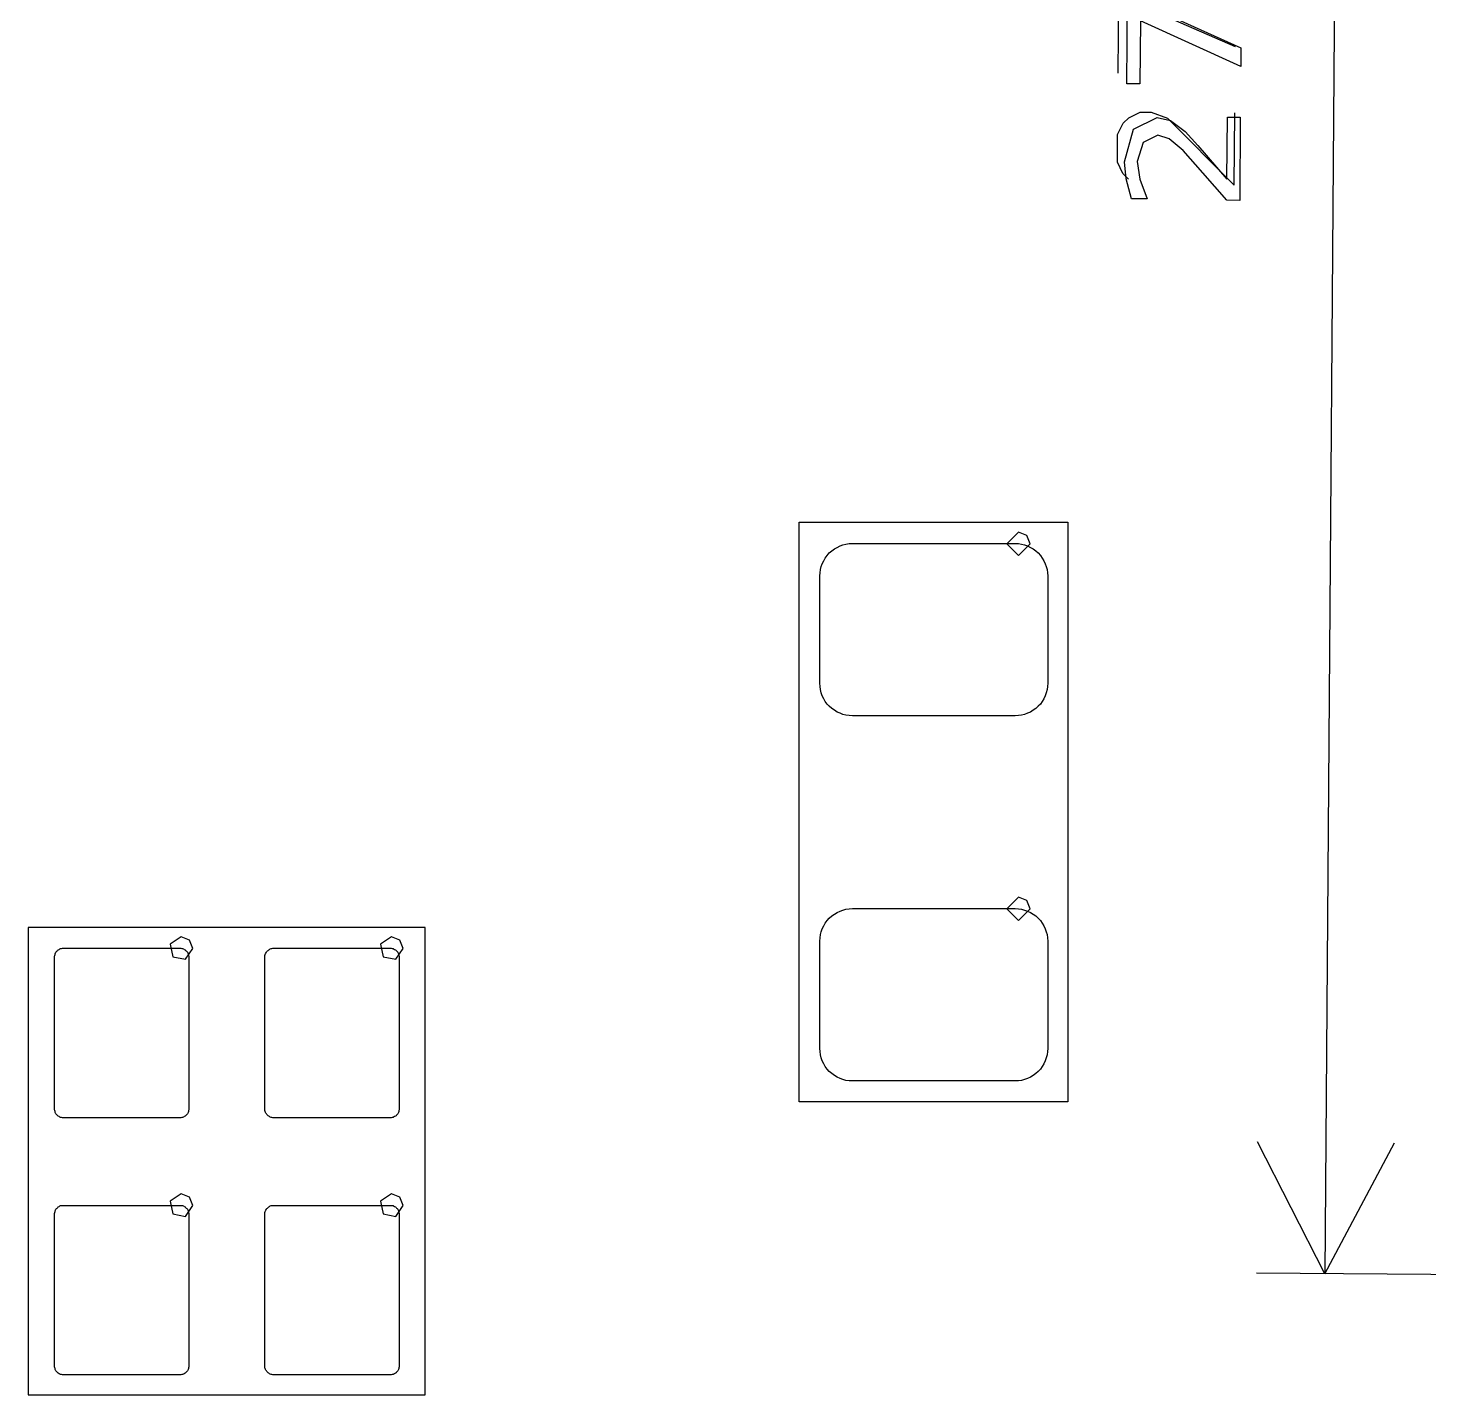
# Model space of a CAD drawing. Extents: x 114 to 258, y 8 to 198.
# Drawn here: x 150.4 to 162.39, y 160.02 to 171.72 of the extents above; entities that cross this region are included whole.
import ezdxf

# ---------------------------------------------------------------- set-up
doc = ezdxf.new("R2010")
doc.units = 0

msp = doc.modelspace()

# ---------------------------------------------------------------- linework, layer by layer
at = {"layer": 'Layer 1', "color": 7}
for points in [[(161.69894, 188.05632), (161.49828, 161.05612)], [(159.7279, 171.33296), (159.73298, 171.99844), (160.72866, 171.56156)], [(159.804025, 171.241868), (159.809362, 171.962372), (159.86535, 171.961958), (160.778327, 171.548388), (160.777154, 171.390028), (159.918686, 171.779173), (159.9147, 171.241048), (159.804025, 171.241868)], [(159.8168, 170.42618), (159.76854, 170.47444), (159.72282, 170.57096), (159.72282, 170.80718), (159.77108, 170.9037), (159.81934, 170.94942), (159.91586, 170.99768), (160.00984, 170.99768), (160.15208, 170.94688), (160.72104, 170.37284), (160.72612, 170.9926)], [(160.659335, 170.426424), (160.663254, 170.955542), (160.773929, 170.954722), (160.768659, 170.243227), (160.657984, 170.244047), (160.452049, 170.480498), (160.284823, 170.669379), (160.165786, 170.771587), (160.069, 170.801575), (159.942235, 170.739467), (159.892201, 170.576966), (159.912569, 170.42595), (159.976419, 170.256601), (159.843611, 170.257585), (159.796701, 170.429059), (159.781506, 170.574784), (159.859081, 170.851918), (160.061666, 170.953993), (160.175399, 170.926881), (160.301003, 170.832131), (160.409491, 170.711987), (160.659335, 170.426424), (160.659335, 170.426424)], [(156.9974, 167.48994), (159.29864, 167.48994)], [(156.9974, 162.52932), (156.9974, 167.48994)], [(158.875222, 167.405028), (158.775222, 167.305028), (158.875222, 167.205028), (158.975222, 167.305028), (158.945933, 167.375739), (158.875222, 167.405028), (158.875222, 167.405028)], [(159.29864, 167.48994), (159.29864, 162.52932)], [(157.29966, 167.26134), (157.32252, 167.27404)], [(157.32252, 167.27404), (157.34792, 167.28674)], [(157.34792, 167.28674), (157.37332, 167.29436)], [(157.37332, 167.29436), (157.39872, 167.30198)], [(157.39872, 167.30198), (157.42666, 167.30706)], [(157.42666, 167.30706), (157.4546, 167.30706)], [(157.4546, 167.30706), (158.84652, 167.30706)], [(158.84652, 167.30706), (158.87446, 167.30706)], [(158.87446, 167.30706), (158.9024, 167.30198)], [(158.9024, 167.30198), (158.9278, 167.29436)], [(158.9278, 167.29436), (158.9532, 167.28674)], [(158.9532, 167.28674), (158.9786, 167.27404)], [(158.9786, 167.27404), (159.00146, 167.26134)], [(157.19552, 167.13434), (157.20822, 167.15974)], [(157.20822, 167.15974), (157.22092, 167.1826)], [(157.22092, 167.1826), (157.2387, 167.20546)], [(157.2387, 167.20546), (157.25648, 167.22578)], [(157.25648, 167.22578), (157.2768, 167.24356)], [(157.2768, 167.24356), (157.29966, 167.26134)], [(159.00146, 167.26134), (159.02432, 167.24356)], [(159.02432, 167.24356), (159.04464, 167.22578)], [(159.04464, 167.22578), (159.06242, 167.20546)], [(159.06242, 167.20546), (159.07766, 167.1826)], [(159.07766, 167.1826), (159.0929, 167.15974)], [(159.0929, 167.15974), (159.10306, 167.13434)], [(157.1752, 167.0302), (157.17774, 167.0556)], [(157.1752, 166.11072), (157.1752, 167.0302)], [(157.17774, 167.0556), (157.18028, 167.08354)], [(157.18028, 167.08354), (157.1879, 167.10894)], [(157.1879, 167.10894), (157.19552, 167.13434)], [(159.10306, 167.13434), (159.11322, 167.10894)], [(159.11322, 167.10894), (159.12084, 167.08354)], [(159.12084, 167.08354), (159.12338, 167.0556)], [(159.12338, 167.0556), (159.12592, 167.0302)], [(159.12592, 167.0302), (159.12592, 166.11072)], [(157.17774, 166.08278), (157.1752, 166.11072)], [(157.18028, 166.05738), (157.17774, 166.08278)], [(159.12338, 166.08278), (159.12084, 166.05738)], [(159.12592, 166.11072), (159.12338, 166.08278)], [(157.1879, 166.02944), (157.18028, 166.05738)], [(157.19552, 166.00404), (157.1879, 166.02944)], [(157.20822, 165.97864), (157.19552, 166.00404)], [(157.22092, 165.95578), (157.20822, 165.97864)], [(157.2387, 165.93292), (157.22092, 165.95578)], [(159.07766, 165.95578), (159.06242, 165.93292)], [(159.0929, 165.97864), (159.07766, 165.95578)], [(159.10306, 166.00404), (159.0929, 165.97864)], [(159.11322, 166.02944), (159.10306, 166.00404)], [(159.12084, 166.05738), (159.11322, 166.02944)], [(157.25648, 165.91514), (157.2387, 165.93292)], [(157.2768, 165.89482), (157.25648, 165.91514)], [(157.29966, 165.87958), (157.2768, 165.89482)], [(157.32252, 165.86434), (157.29966, 165.87958)], [(157.34792, 165.85418), (157.32252, 165.86434)], [(157.37332, 165.84402), (157.34792, 165.85418)], [(157.39872, 165.83894), (157.37332, 165.84402)], [(157.42666, 165.83386), (157.39872, 165.83894)], [(157.4546, 165.83132), (157.42666, 165.83386)], [(158.84652, 165.83132), (157.4546, 165.83132)], [(158.87446, 165.83386), (158.84652, 165.83132)], [(158.9024, 165.83894), (158.87446, 165.83386)], [(158.9278, 165.84402), (158.9024, 165.83894)], [(158.9532, 165.85418), (158.9278, 165.84402)], [(158.9786, 165.86434), (158.9532, 165.85418)], [(159.00146, 165.87958), (158.9786, 165.86434)], [(159.02432, 165.89482), (159.00146, 165.87958)], [(159.04464, 165.91514), (159.02432, 165.89482)], [(159.06242, 165.93292), (159.04464, 165.91514)], [(158.875222, 164.279812), (158.775222, 164.179812), (158.875222, 164.079812), (158.975222, 164.179812), (158.945933, 164.250523), (158.875222, 164.279812), (158.875222, 164.279812)], [(157.29966, 164.1346), (157.32252, 164.14984)], [(157.32252, 164.14984), (157.34792, 164.16)], [(157.34792, 164.16), (157.37332, 164.17016)], [(157.37332, 164.17016), (157.39872, 164.17778)], [(157.39872, 164.17778), (157.42666, 164.18032)], [(157.42666, 164.18032), (157.4546, 164.18286)], [(157.4546, 164.18286), (158.84652, 164.18286)], [(158.84652, 164.18286), (158.87446, 164.18032)], [(158.87446, 164.18032), (158.9024, 164.17778)], [(158.9024, 164.17778), (158.9278, 164.17016)], [(158.9278, 164.17016), (158.9532, 164.16)], [(158.9532, 164.16), (158.9786, 164.14984)], [(158.9786, 164.14984), (159.00146, 164.1346)], [(157.19552, 164.01014), (157.20822, 164.03554)], [(157.20822, 164.03554), (157.22092, 164.0584)], [(157.22092, 164.0584), (157.2387, 164.08126)], [(157.2387, 164.08126), (157.25648, 164.10158)], [(157.25648, 164.10158), (157.2768, 164.11936)], [(157.2768, 164.11936), (157.29966, 164.1346)], [(159.00146, 164.1346), (159.02432, 164.11936)], [(159.02432, 164.11936), (159.04464, 164.10158)], [(159.04464, 164.10158), (159.06242, 164.08126)], [(159.06242, 164.08126), (159.07766, 164.0584)], [(159.07766, 164.0584), (159.0929, 164.03554)], [(159.0929, 164.03554), (159.10306, 164.01014)], [(150.39848, 164.0203), (150.39848, 160.0198)], [(153.797, 164.0203), (150.39848, 164.0203)], [(151.708612, 163.940976), (151.616224, 163.879244), (151.637901, 163.770265), (151.74688, 163.748588), (151.808612, 163.840976), (151.779323, 163.911687), (151.708612, 163.940976), (151.708612, 163.940976)], [(153.50871, 163.940976), (153.416322, 163.879244), (153.437999, 163.770265), (153.546978, 163.748588), (153.60871, 163.840976), (153.579421, 163.911687), (153.50871, 163.940976), (153.50871, 163.940976)], [(153.797, 160.0198), (153.797, 164.0203)], [(157.1752, 163.90346), (157.17774, 163.9314)], [(157.17774, 163.9314), (157.18028, 163.95934)], [(157.18028, 163.95934), (157.1879, 163.98474)], [(157.1879, 163.98474), (157.19552, 164.01014)], [(159.10306, 164.01014), (159.11322, 163.98474)], [(159.11322, 163.98474), (159.12084, 163.95934)], [(159.12084, 163.95934), (159.12338, 163.9314)], [(159.12338, 163.9314), (159.12592, 163.90346)], [(150.62708, 163.78154), (150.62962, 163.78916)], [(150.62962, 163.79678), (150.6347, 163.80186)], [(150.62962, 163.78916), (150.62962, 163.79678)], [(150.6347, 163.80186), (150.63724, 163.80948)], [(150.63724, 163.80948), (150.64232, 163.81456)], [(150.64232, 163.81456), (150.6474, 163.81964)], [(150.6474, 163.81964), (150.65248, 163.82472)], [(150.65248, 163.82472), (150.65756, 163.8298)], [(150.65756, 163.8298), (150.66518, 163.83234)], [(150.66518, 163.83234), (150.67026, 163.83742)], [(150.67026, 163.83742), (150.67788, 163.83996)], [(150.67788, 163.83996), (150.6855, 163.83996)], [(150.6855, 163.83996), (150.69312, 163.8425)], [(150.69312, 163.8425), (150.70074, 163.8425)], [(150.70074, 163.8425), (151.69896, 163.8425)], [(151.69896, 163.8425), (151.70658, 163.8425)], [(151.70658, 163.8425), (151.7142, 163.83996)], [(151.7142, 163.83996), (151.72182, 163.83996)], [(151.72182, 163.83996), (151.72944, 163.83742)], [(151.72944, 163.83742), (151.73452, 163.83234)], [(151.73452, 163.83234), (151.74214, 163.8298)], [(151.74214, 163.8298), (151.74722, 163.82472)], [(151.74722, 163.82472), (151.7523, 163.81964)], [(151.7523, 163.81964), (151.75738, 163.81456)], [(151.75738, 163.81456), (151.76246, 163.80948)], [(151.76246, 163.80948), (151.76754, 163.80186)], [(151.76754, 163.80186), (151.77008, 163.79678)], [(151.77008, 163.79678), (151.77262, 163.78916)], [(151.77262, 163.78916), (151.77262, 163.78154)], [(152.4254, 163.78154), (152.42794, 163.78916)], [(152.42794, 163.78916), (152.43048, 163.79678)], [(152.43048, 163.79678), (152.43302, 163.80186)], [(152.43302, 163.80186), (152.4381, 163.80948)], [(152.4381, 163.80948), (152.44318, 163.81456)], [(152.44318, 163.81456), (152.44826, 163.81964)], [(152.44826, 163.81964), (152.45334, 163.82472)], [(152.45334, 163.82472), (152.45842, 163.8298)], [(152.45842, 163.8298), (152.46604, 163.83234)], [(152.46604, 163.83234), (152.47112, 163.83742)], [(152.47112, 163.83742), (152.47874, 163.83996)], [(152.47874, 163.83996), (152.48636, 163.83996)], [(152.48636, 163.83996), (152.49398, 163.8425)], [(152.49398, 163.8425), (152.49906, 163.8425)], [(152.49906, 163.8425), (153.49982, 163.8425)], [(153.49982, 163.8425), (153.50744, 163.8425)], [(153.50744, 163.8425), (153.51506, 163.83996)], [(153.51506, 163.83996), (153.52268, 163.83996)], [(153.52268, 163.83996), (153.52776, 163.83742)], [(153.52776, 163.83742), (153.53538, 163.83234)], [(153.53538, 163.83234), (153.543, 163.8298)], [(153.543, 163.8298), (153.54808, 163.82472)], [(153.54808, 163.82472), (153.55316, 163.81964)], [(153.55316, 163.81964), (153.55824, 163.81456)], [(153.55824, 163.81456), (153.56332, 163.80948)], [(153.56332, 163.80948), (153.56586, 163.80186)], [(153.56586, 163.80186), (153.5684, 163.79678)], [(153.5684, 163.79678), (153.57094, 163.78916)], [(153.57094, 163.78916), (153.57348, 163.78154)], [(157.1752, 162.98652), (157.1752, 163.90346)], [(159.12592, 163.90346), (159.12592, 162.98652)], [(150.62454, 163.77392), (150.62708, 163.78154)], [(150.62454, 163.7663), (150.62454, 163.77392)], [(150.62454, 162.46836), (150.62454, 163.7663)], [(151.77262, 163.78154), (151.77516, 163.77392)], [(151.77516, 163.77392), (151.77516, 163.7663)], [(151.77516, 163.7663), (151.77516, 162.46836)], [(152.4254, 163.77392), (152.4254, 163.78154)], [(152.4254, 163.7663), (152.4254, 163.77392)], [(152.4254, 162.46836), (152.4254, 163.7663)], [(153.57348, 163.78154), (153.57602, 163.77392)], [(153.57602, 163.77392), (153.57602, 163.7663)], [(153.57602, 163.7663), (153.57602, 162.46836)], [(157.17774, 162.95858), (157.1752, 162.98652)], [(157.18028, 162.93064), (157.17774, 162.95858)], [(159.12338, 162.95858), (159.12084, 162.93064)], [(159.12592, 162.98652), (159.12338, 162.95858)], [(157.1879, 162.90524), (157.18028, 162.93064)], [(157.19552, 162.87984), (157.1879, 162.90524)], [(157.20822, 162.85444), (157.19552, 162.87984)], [(157.22092, 162.83158), (157.20822, 162.85444)], [(157.2387, 162.80872), (157.22092, 162.83158)], [(159.07766, 162.83158), (159.06242, 162.80872)], [(159.0929, 162.85444), (159.07766, 162.83158)], [(159.10306, 162.87984), (159.0929, 162.85444)], [(159.11322, 162.90524), (159.10306, 162.87984)], [(159.12084, 162.93064), (159.11322, 162.90524)], [(157.25648, 162.7884), (157.2387, 162.80872)], [(157.2768, 162.77062), (157.25648, 162.7884)], [(157.29966, 162.75538), (157.2768, 162.77062)], [(157.32252, 162.74014), (157.29966, 162.75538)], [(157.34792, 162.72744), (157.32252, 162.74014)], [(157.37332, 162.71982), (157.34792, 162.72744)], [(157.39872, 162.7122), (157.37332, 162.71982)], [(157.42666, 162.70966), (157.39872, 162.7122)], [(157.4546, 162.70712), (157.42666, 162.70966)], [(158.84652, 162.70712), (157.4546, 162.70712)], [(158.87446, 162.70966), (158.84652, 162.70712)], [(158.9024, 162.7122), (158.87446, 162.70966)], [(158.9278, 162.71982), (158.9024, 162.7122)], [(158.9532, 162.72744), (158.9278, 162.71982)], [(158.9786, 162.74014), (158.9532, 162.72744)], [(159.00146, 162.75538), (158.9786, 162.74014)], [(159.02432, 162.77062), (159.00146, 162.75538)], [(159.04464, 162.7884), (159.02432, 162.77062)], [(159.06242, 162.80872), (159.04464, 162.7884)], [(150.62454, 162.46074), (150.62454, 162.46836)], [(151.77516, 162.46836), (151.77516, 162.46074)], [(152.4254, 162.46074), (152.4254, 162.46836)], [(153.57602, 162.46836), (153.57602, 162.46074)], [(159.29864, 162.52932), (156.9974, 162.52932)], [(150.62708, 162.45312), (150.62454, 162.46074)], [(150.62962, 162.4455), (150.62708, 162.45312)], [(150.62962, 162.43788), (150.62962, 162.4455)], [(150.6347, 162.4328), (150.62962, 162.43788)], [(150.63724, 162.42518), (150.6347, 162.4328)], [(150.64232, 162.4201), (150.63724, 162.42518)], [(150.6474, 162.41502), (150.64232, 162.4201)], [(150.65248, 162.40994), (150.6474, 162.41502)], [(150.65756, 162.40486), (150.65248, 162.40994)], [(150.66518, 162.40232), (150.65756, 162.40486)], [(150.67026, 162.39724), (150.66518, 162.40232)], [(150.67788, 162.3947), (150.67026, 162.39724)], [(150.6855, 162.3947), (150.67788, 162.3947)], [(150.69312, 162.39216), (150.6855, 162.3947)], [(150.70074, 162.39216), (150.69312, 162.39216)], [(151.69896, 162.39216), (150.70074, 162.39216)], [(151.70658, 162.39216), (151.69896, 162.39216)], [(151.7142, 162.3947), (151.70658, 162.39216)], [(151.72182, 162.3947), (151.7142, 162.3947)], [(151.72944, 162.39724), (151.72182, 162.3947)], [(151.73452, 162.40232), (151.72944, 162.39724)], [(151.74214, 162.40486), (151.73452, 162.40232)], [(151.74722, 162.40994), (151.74214, 162.40486)], [(151.7523, 162.41502), (151.74722, 162.40994)], [(151.75738, 162.4201), (151.7523, 162.41502)], [(151.76246, 162.42518), (151.75738, 162.4201)], [(151.76754, 162.4328), (151.76246, 162.42518)], [(151.77008, 162.43788), (151.76754, 162.4328)], [(151.77262, 162.4455), (151.77008, 162.43788)], [(151.77516, 162.46074), (151.77262, 162.45312)], [(151.77262, 162.45312), (151.77262, 162.4455)], [(152.4254, 162.45312), (152.4254, 162.46074)], [(152.42794, 162.4455), (152.4254, 162.45312)], [(152.43048, 162.43788), (152.42794, 162.4455)], [(152.43302, 162.4328), (152.43048, 162.43788)], [(152.4381, 162.42518), (152.43302, 162.4328)], [(152.44318, 162.4201), (152.4381, 162.42518)], [(152.44826, 162.41502), (152.44318, 162.4201)], [(152.45334, 162.40994), (152.44826, 162.41502)], [(152.45842, 162.40486), (152.45334, 162.40994)], [(152.46604, 162.40232), (152.45842, 162.40486)], [(152.47112, 162.39724), (152.46604, 162.40232)], [(152.47874, 162.3947), (152.47112, 162.39724)], [(152.48636, 162.3947), (152.47874, 162.3947)], [(152.49398, 162.39216), (152.48636, 162.3947)], [(152.49906, 162.39216), (152.49398, 162.39216)], [(153.49982, 162.39216), (152.49906, 162.39216)], [(153.50744, 162.39216), (153.49982, 162.39216)], [(153.51506, 162.3947), (153.50744, 162.39216)], [(153.52268, 162.3947), (153.51506, 162.3947)], [(153.52776, 162.39724), (153.52268, 162.3947)], [(153.53538, 162.40232), (153.52776, 162.39724)], [(153.543, 162.40486), (153.53538, 162.40232)], [(153.54808, 162.40994), (153.543, 162.40486)], [(153.55316, 162.41502), (153.54808, 162.40994)], [(153.55824, 162.4201), (153.55316, 162.41502)], [(153.56332, 162.42518), (153.55824, 162.4201)], [(153.56586, 162.4328), (153.56332, 162.42518)], [(153.5684, 162.43788), (153.56586, 162.4328)], [(153.57094, 162.4455), (153.5684, 162.43788)], [(153.57348, 162.45312), (153.57094, 162.4455)], [(153.57602, 162.46074), (153.57348, 162.45312)], [(161.49828, 161.05612), (160.9217, 162.18642)], [(161.49828, 161.05612), (162.09264, 162.1788)], [(150.65248, 161.62508), (150.65756, 161.63016)], [(150.65756, 161.63016), (150.66518, 161.6327)], [(150.66518, 161.6327), (150.67026, 161.63778)], [(150.67026, 161.63778), (150.67788, 161.64032)], [(150.67788, 161.64032), (150.6855, 161.64032)], [(150.6855, 161.64032), (150.69312, 161.64286)], [(150.69312, 161.64286), (150.70074, 161.64286)], [(150.70074, 161.64286), (151.69896, 161.64286)], [(151.708612, 161.740828), (151.616224, 161.679096), (151.637901, 161.570117), (151.74688, 161.54844), (151.808612, 161.640828), (151.779323, 161.711539), (151.708612, 161.740828), (151.708612, 161.740828)], [(151.69896, 161.64286), (151.70658, 161.64286)], [(151.70658, 161.64286), (151.7142, 161.64032)], [(151.7142, 161.64032), (151.72182, 161.64032)], [(151.72182, 161.64032), (151.72944, 161.63778)], [(151.72944, 161.63778), (151.73452, 161.6327)], [(151.73452, 161.6327), (151.74214, 161.63016)], [(151.74214, 161.63016), (151.74722, 161.62508)], [(152.45334, 161.62508), (152.45842, 161.63016)], [(152.45842, 161.63016), (152.46604, 161.6327)], [(152.46604, 161.6327), (152.47112, 161.63778)], [(152.47112, 161.63778), (152.47874, 161.64032)], [(152.47874, 161.64032), (152.48636, 161.64032)], [(152.48636, 161.64032), (152.49398, 161.64286)], [(152.49398, 161.64286), (152.49906, 161.64286)], [(152.49906, 161.64286), (153.49982, 161.64286)], [(153.50871, 161.740828), (153.416322, 161.679096), (153.437999, 161.570117), (153.546978, 161.54844), (153.60871, 161.640828), (153.579421, 161.711539), (153.50871, 161.740828), (153.50871, 161.740828)], [(153.49982, 161.64286), (153.50744, 161.64286)], [(153.50744, 161.64286), (153.51506, 161.64032)], [(153.51506, 161.64032), (153.52268, 161.64032)], [(153.52268, 161.64032), (153.52776, 161.63778)], [(153.52776, 161.63778), (153.53538, 161.6327)], [(153.53538, 161.6327), (153.543, 161.63016)], [(153.543, 161.63016), (153.54808, 161.62508)], [(150.62454, 161.57428), (150.62708, 161.5819)], [(150.62454, 161.56666), (150.62454, 161.57428)], [(150.62454, 160.26618), (150.62454, 161.56666)], [(150.62708, 161.5819), (150.62962, 161.58952)], [(150.62962, 161.59714), (150.6347, 161.60222)], [(150.62962, 161.58952), (150.62962, 161.59714)], [(150.6347, 161.60222), (150.63724, 161.60984)], [(150.63724, 161.60984), (150.64232, 161.61492)], [(150.64232, 161.61492), (150.6474, 161.62)], [(150.6474, 161.62), (150.65248, 161.62508)], [(151.74722, 161.62508), (151.7523, 161.62)], [(151.7523, 161.62), (151.75738, 161.61492)], [(151.75738, 161.61492), (151.76246, 161.60984)], [(151.76246, 161.60984), (151.76754, 161.60222)], [(151.76754, 161.60222), (151.77008, 161.59714)], [(151.77008, 161.59714), (151.77262, 161.58952)], [(151.77262, 161.58952), (151.77262, 161.5819)], [(151.77262, 161.5819), (151.77516, 161.57428)], [(151.77516, 161.57428), (151.77516, 161.56666)], [(151.77516, 161.56666), (151.77516, 160.26618)], [(152.4254, 161.5819), (152.42794, 161.58952)], [(152.4254, 161.57428), (152.4254, 161.5819)], [(152.4254, 161.56666), (152.4254, 161.57428)], [(152.4254, 160.26618), (152.4254, 161.56666)], [(152.42794, 161.58952), (152.43048, 161.59714)], [(152.43048, 161.59714), (152.43302, 161.60222)], [(152.43302, 161.60222), (152.4381, 161.60984)], [(152.4381, 161.60984), (152.44318, 161.61492)], [(152.44318, 161.61492), (152.44826, 161.62)], [(152.44826, 161.62), (152.45334, 161.62508)], [(153.54808, 161.62508), (153.55316, 161.62)], [(153.55316, 161.62), (153.55824, 161.61492)], [(153.55824, 161.61492), (153.56332, 161.60984)], [(153.56332, 161.60984), (153.56586, 161.60222)], [(153.56586, 161.60222), (153.5684, 161.59714)], [(153.5684, 161.59714), (153.57094, 161.58952)], [(153.57094, 161.58952), (153.57348, 161.5819)], [(153.57348, 161.5819), (153.57602, 161.57428)], [(153.57602, 161.57428), (153.57602, 161.56666)], [(153.57602, 161.56666), (153.57602, 160.26618)], [(167.99814, 161.00786), (160.91154, 161.0612)], [(150.62454, 160.2611), (150.62454, 160.26618)], [(150.62708, 160.25348), (150.62454, 160.2611)], [(150.62962, 160.24586), (150.62708, 160.25348)], [(150.62962, 160.23824), (150.62962, 160.24586)], [(150.6347, 160.23316), (150.62962, 160.23824)], [(150.63724, 160.22554), (150.6347, 160.23316)], [(150.64232, 160.22046), (150.63724, 160.22554)], [(150.6474, 160.21538), (150.64232, 160.22046)], [(150.65248, 160.2103), (150.6474, 160.21538)], [(150.65756, 160.20522), (150.65248, 160.2103)], [(150.66518, 160.20014), (150.65756, 160.20522)], [(150.67026, 160.1976), (150.66518, 160.20014)], [(150.67788, 160.19506), (150.67026, 160.1976)], [(150.6855, 160.19506), (150.67788, 160.19506)], [(150.69312, 160.19252), (150.6855, 160.19506)], [(150.70074, 160.19252), (150.69312, 160.19252)], [(151.69896, 160.19252), (150.70074, 160.19252)], [(151.70658, 160.19252), (151.69896, 160.19252)], [(151.7142, 160.19506), (151.70658, 160.19252)], [(151.72182, 160.19506), (151.7142, 160.19506)], [(151.72944, 160.1976), (151.72182, 160.19506)], [(151.73452, 160.20014), (151.72944, 160.1976)], [(151.74214, 160.20522), (151.73452, 160.20014)], [(151.74722, 160.2103), (151.74214, 160.20522)], [(151.7523, 160.21538), (151.74722, 160.2103)], [(151.75738, 160.22046), (151.7523, 160.21538)], [(151.76246, 160.22554), (151.75738, 160.22046)], [(151.76754, 160.23316), (151.76246, 160.22554)], [(151.77008, 160.23824), (151.76754, 160.23316)], [(151.77262, 160.24586), (151.77008, 160.23824)], [(151.77516, 160.2611), (151.77262, 160.25348)], [(151.77262, 160.25348), (151.77262, 160.24586)], [(151.77516, 160.26618), (151.77516, 160.2611)], [(152.4254, 160.2611), (152.4254, 160.26618)], [(152.4254, 160.25348), (152.4254, 160.2611)], [(152.42794, 160.24586), (152.4254, 160.25348)], [(152.43048, 160.23824), (152.42794, 160.24586)], [(152.43302, 160.23316), (152.43048, 160.23824)], [(152.4381, 160.22554), (152.43302, 160.23316)], [(152.44318, 160.22046), (152.4381, 160.22554)], [(152.44826, 160.21538), (152.44318, 160.22046)], [(152.45334, 160.2103), (152.44826, 160.21538)], [(152.45842, 160.20522), (152.45334, 160.2103)], [(152.46604, 160.20014), (152.45842, 160.20522)], [(152.47112, 160.1976), (152.46604, 160.20014)], [(152.47874, 160.19506), (152.47112, 160.1976)], [(152.48636, 160.19506), (152.47874, 160.19506)], [(152.49398, 160.19252), (152.48636, 160.19506)], [(152.49906, 160.19252), (152.49398, 160.19252)], [(153.49982, 160.19252), (152.49906, 160.19252)], [(153.50744, 160.19252), (153.49982, 160.19252)], [(153.51506, 160.19506), (153.50744, 160.19252)], [(153.52268, 160.19506), (153.51506, 160.19506)], [(153.52776, 160.1976), (153.52268, 160.19506)], [(153.53538, 160.20014), (153.52776, 160.1976)], [(153.543, 160.20522), (153.53538, 160.20014)], [(153.54808, 160.2103), (153.543, 160.20522)], [(153.55316, 160.21538), (153.54808, 160.2103)], [(153.55824, 160.22046), (153.55316, 160.21538)], [(153.56332, 160.22554), (153.55824, 160.22046)], [(153.56586, 160.23316), (153.56332, 160.22554)], [(153.5684, 160.23824), (153.56586, 160.23316)], [(153.57094, 160.24586), (153.5684, 160.23824)], [(153.57348, 160.25348), (153.57094, 160.24586)], [(153.57602, 160.2611), (153.57348, 160.25348)], [(153.57602, 160.26618), (153.57602, 160.2611)], [(150.39848, 160.0198), (153.797, 160.0198)]]:
    msp.add_lwpolyline(points, dxfattribs=at)

doc.saveas('drawing.dxf')
